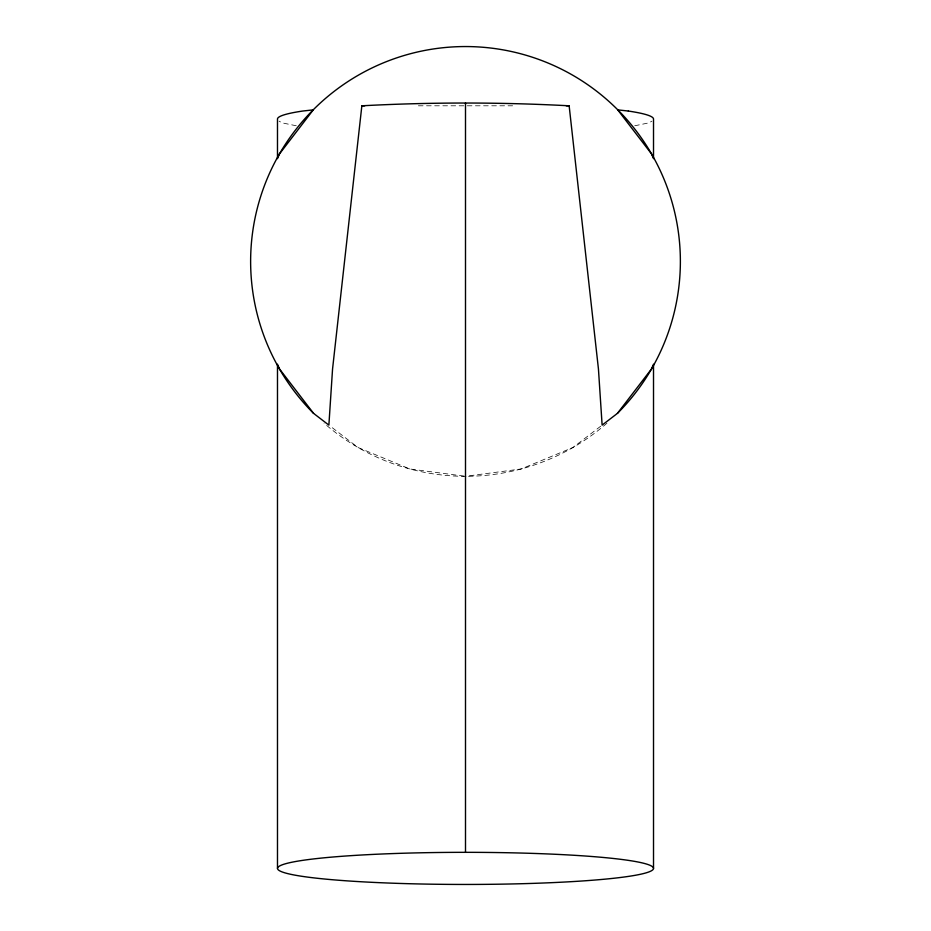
<?xml version="1.0" encoding="UTF-8"?>
<svg xmlns="http://www.w3.org/2000/svg" width="931" height="931" viewBox="0 0 931 931"><rect width="100%" height="100%" fill="white"/><g stroke="black" fill="none" stroke-linecap="round" stroke-linejoin="round"><path stroke-width="0.7" stroke-dasharray="4.66 3.49" d="M600.681 426.223L572.937 447.52L521.116 468.98L465.5 476.3A214.875 214.875 0 0 1 324.046 423.174M634.721 125.778L647.115 123.229A188.015 16.06 0 0 0 651.909 121.17M418.391 105.797L512.609 105.797M464.069 476.113L409.884 468.98L358.063 447.52L330.319 426.223M296.279 125.778L283.885 123.229A188.015 16.06 0 0 1 279.091 121.17M606.954 423.174A214.875 214.875 0 0 1 468.351 476.288"/><path stroke-width="1.4" d="M653.515 868.39A188.015 16.06 0 0 0 371.492 854.483A188.015 16.06 0 0 0 371.492 882.297A188.015 16.06 0 0 0 653.515 868.39L653.515 364.207L651.584 368.862L617.439 413.364L602.124 425.118L598.447 369.06L569.144 105.797C500.122 102.119 430.878 102.119 361.856 105.797L332.553 369.06L328.876 425.118L313.561 413.364L279.416 368.862L277.485 364.207L277.485 868.39M361.856 105.797L364.754 105.797M566.246 105.797L569.144 105.797M465.5 103.015L465.5 852.331M313.561 413.364A214.875 214.875 0 0 1 313.561 109.486A214.875 214.875 0 0 1 617.439 109.486A214.875 214.875 0 0 1 617.439 413.364M279.416 153.987L277.485 158.642L277.485 119.075A188.015 16.06 0 0 1 302.668 111.045L313.27 109.87L279.416 153.987M628.332 111.045L617.73 109.87L651.584 153.987L653.515 158.642L653.515 119.075A188.015 16.06 0 0 0 628.332 111.045"/></g></svg>
